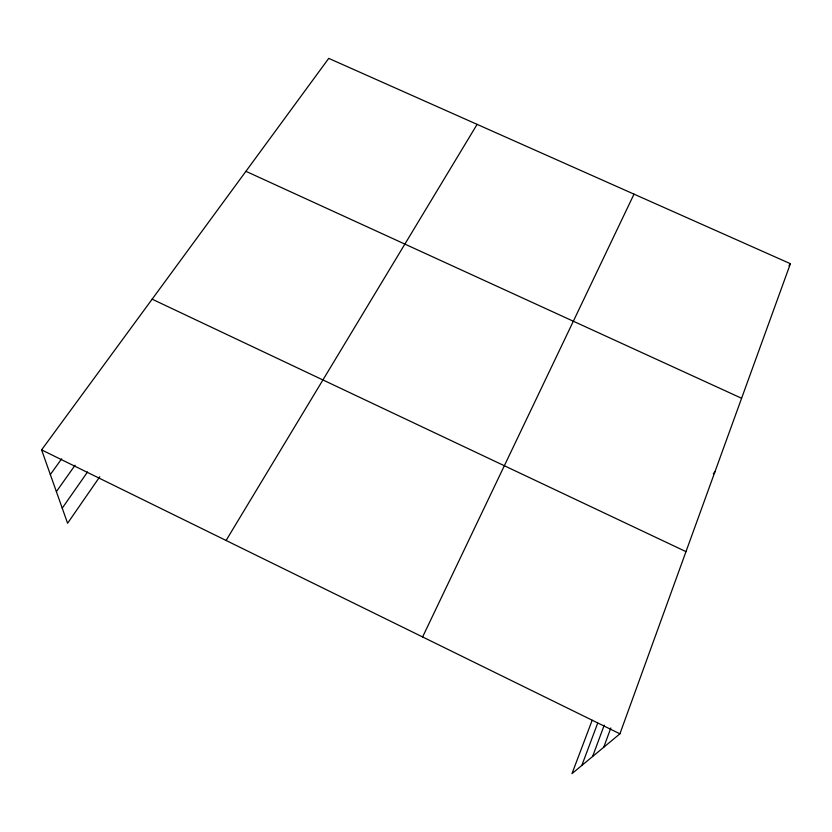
<?xml version="1.0" encoding="UTF-8"?>
<svg xmlns="http://www.w3.org/2000/svg" width="832" height="832" viewBox="0 0 832 832"><rect width="100%" height="100%" fill="white"/><g stroke="black" fill="none" stroke-linecap="round" stroke-linejoin="round"><path stroke-width="1.25" d="M592.166 720.283L571.99 773.625L619.913 733.824L790.4 263.702L328.744 58.375L41.6 449.894L67.59 523.266L99.788 476.715M603.741 747.261L610.844 727.938M592.592 756.517L604.25 725.119M581.818 765.471L597.678 723.164M422.604 636.948L634.015 194.147M226.086 540.467L477.11 124.363M788.975 265.762L790.4 263.702M62.234 508.144L87.547 471.983M56.378 491.618L75.088 465.234M50.336 474.552L61.63 458.848M713.305 473.793L714.938 471.796M245.908 171.309L741.603 398.268M152.131 299.177L685.984 551.637M41.6 449.894L619.913 733.824"/></g></svg>
